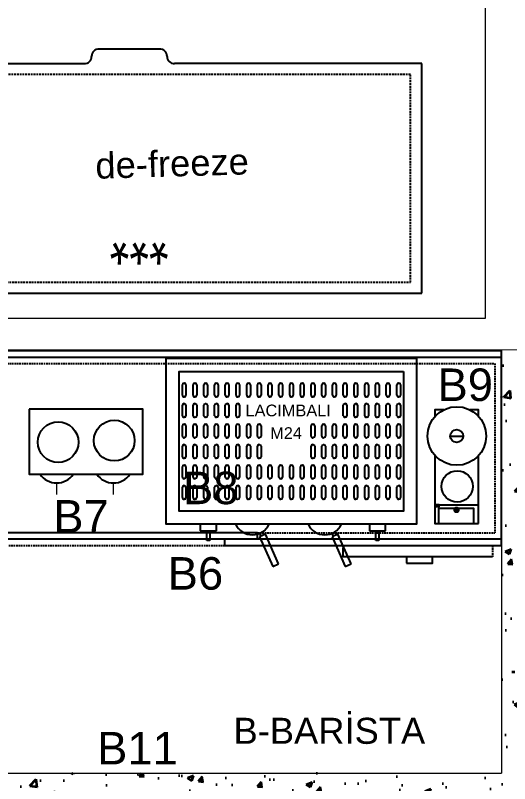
# Model space of a CAD drawing. Header units: millimetres. Extents: x 567392 to 582402, y 4512800 to 4518063.
# Drawn here: x 576269.1 to 576421.2, y 4514189.5 to 4514425.7 of the extents above; entities that cross this region are included whole.
import ezdxf

# ---------------------------------------------------------------- set-up
doc = ezdxf.new("R2010")
doc.units = ezdxf.units.MM
doc.linetypes.add('DASHED', pattern=[0.75, 0.5, -0.25])
doc.layers.add('_AVM PARTNERS RENKLENDIRME', color=7, linetype='Continuous')
doc.layers.add('yücel-poz no', color=7, linetype='Continuous')
for name, color, linetype, lineweight in [('duvar', 7, 'Continuous', 35), ('tefriş', 251, 'Continuous', 13), ('Yazi', 95, 'Continuous', 13), ('yücel- Yazı 1', 3, 'Continuous', 20), ('yücel-Ekipman', 4, 'Continuous', 25)]:
    doc.layers.add(name, color=color, linetype=linetype, lineweight=lineweight)
doc.styles.add('ekp-yazı', font='Arial.ttf', dxfattribs={"height": 10})
doc.styles.get("Standard").update_dxf_attribs({"font": 'Arial.ttf'})

# ---------------------------------------------------------------- blocks, each defined once
blk = doc.blocks.new('DerinD.BlokK. D500.155-63')
for p, q in [((0, 0), (-155.2, 0)), ((-155.2, 0), (-155.2, -63)), ((0, -63), (0, 0)), ((-155.2, -63), (-89.6, -63)), ((0, -63), (-65.6, -63)), ((-87.6, -65), (-87.6, -65)), ((-67.6, -65), (-67.6, -65)), ((-85.6, -67), (-69.6, -67))]:
    blk.add_line(p, q)
at = {"linetype": 'DASHED'}
blk.add_lwpolyline([(-152.2, -60), (-3, -60), (-3, -3), (-152.2, -3)], close=True, dxfattribs=at)
for centre, start, end in [((-89.6, -65), 0, 90), ((-65.6, -65), 90, 180), ((-85.6, -65), 180, 270), ((-69.6, -65), 270, 0)]:
    blk.add_arc(centre, 2, start, end)
at = {"width": 0.8}
blk.add_text('***', height=12, dxfattribs=at).set_placement((-88.03, -19.82))
blk = doc.blocks.new('A$C2702553F')
at = {"color": 4}
blk.add_lwpolyline([(0, 26.25), (0, 6.25), (35, 6.25), (35, 26.25)], close=True, dxfattribs=at)
at = {"color": 251, "const_width": 0.4}
for points in [[(8.49, 3.57), (8.49, 0)], [(25.97, 3.57), (25.97, 0)]]:
    blk.add_lwpolyline(points, dxfattribs=at)
at = {"color": 251}
for centre in [(8.94, 16.12), (26.21, 16.59)]:
    blk.add_circle(centre, 6.26, dxfattribs=at)
for centre in [(8.49, 9.83), (25.97, 9.83)]:
    blk.add_arc(centre, 6.26, 214.8354, 325.1646, dxfattribs=at)
blk = doc.blocks.new('DCT.160-60')
for p, q in [((-160, 0), (0, 0)), ((-160, -60), (-160, 0)), ((0, 0), (0, -60)), ((-160, -2), (0, -2)), ((-75, -56), (-160, -56)), ((-75, -58), (-75, -56)), ((0, -58), (-160, -58)), ((-85, -60), (-85, -58)), ((0, -60), (-85, -60))]:
    blk.add_line(p, q)
at = {"linetype": 'DASHED'}
for p, q in [((-158, -4), (-2, -4)), ((-158, -56), (-158, -4)), ((-2, -4), (-2, -56)), ((-75, -56), (-2, -56)), ((-85, -60), (-160, -60))]:
    blk.add_line(p, q, dxfattribs=at)
blk = doc.blocks.new('A$C2D3504C9')
at = {"color": 33, "linetype": 'DASHED'}
for p, q in [((0, 0), (0, 3.38)), ((46, 0), (46, 1.38))]:
    blk.add_line(p, q, dxfattribs=at)
at = {"color": 33}
for p, q in [((0, 3.38), (46, 3.38)), ((46, 1.38), (46, 3.38)), ((0, 0), (46, 0))]:
    blk.add_line(p, q, dxfattribs=at)
at = {"color": 33, "linetype": 'Continuous'}
blk.add_lwpolyline([(26.44, 5.36), (18.44, 5.36), (18.44, 3.36), (26.44, 3.36)], close=True, dxfattribs=at)
blk = doc.blocks.new('Kahve Değirmeni.')
for points in [[(-10.7, 0), (-13.5, 0), (-13.5, -2.16)], [(0, -2.05), (0, 0), (-2.7, 0)], [(-13.5, -13.96), (-13.5, -35), (0, -35)], [(0, -35), (0, -14.07)], [(-13.5, -29.21), (0, -29.21)]]:
    blk.add_lwpolyline(points)
at = {"color": 251}
for points in [[(-8.55, -8.15), (-4.67, -8.06)], [(-12.24, -35), (-12.24, -30.23), (-1.53, -30.23), (-1.53, -35)]]:
    blk.add_lwpolyline(points, dxfattribs=at)
blk.add_lwpolyline([(-13.17, -29.76), (-12.15, -29.76), (-12.15, -29.21), (-13.17, -29.21)], close=True, dxfattribs=at)
at = {"color": 251, "const_width": 1}
blk.add_lwpolyline([(-7.29, -30.78, 1), (-6.29, -30.78, 1)], format="xyb", close=True, dxfattribs=at)
blk.add_circle((-6.7, -8.06), 9)
at = {"color": 251}
for centre, radius in [((-6.7, -8.06), 2), ((-6.57, -23.55), 4.82)]:
    blk.add_circle(centre, radius, dxfattribs=at)
blk = doc.blocks.new('A$C02462C33')
at = {"color": 251, "ltscale": 44}
for p, q in [((7.63, 71.5), (7.63, 71.6)), ((8.13, 72.1), (11.33, 72.1)), ((11.33, 71), (8.13, 71)), ((11.83, 71.6), (11.83, 71.5)), ((13.93, 71.5), (13.93, 71.6)), ((14.43, 72.1), (17.63, 72.1)), ((17.63, 71), (14.43, 71)), ((18.13, 71.6), (18.13, 71.5)), ((20.23, 71.5), (20.23, 71.6)), ((20.73, 72.1), (23.93, 72.1)), ((23.93, 71), (20.73, 71)), ((24.43, 71.6), (24.43, 71.5)), ((26.53, 71.5), (26.53, 71.6)), ((27.03, 72.1), (30.23, 72.1)), ((30.23, 71), (27.03, 71)), ((30.73, 71.6), (30.73, 71.5)), ((32.83, 71.5), (32.83, 71.6)), ((33.33, 72.1), (36.53, 72.1)), ((36.53, 71), (33.33, 71)), ((37.03, 71.6), (37.03, 71.5)), ((39.13, 71.5), (39.13, 71.6)), ((39.63, 72.1), (42.83, 72.1)), ((42.83, 71), (39.63, 71)), ((43.33, 71.6), (43.33, 71.5)), ((8.13, 68.8), (11.33, 68.8)), ((14.43, 68.8), (17.63, 68.8)), ((20.73, 68.8), (23.93, 68.8)), ((27.03, 68.8), (30.23, 68.8)), ((33.33, 68.8), (36.53, 68.8)), ((39.63, 68.8), (42.83, 68.8)), ((7.63, 68.2), (7.63, 68.3)), ((11.33, 67.7), (8.13, 67.7)), ((11.83, 68.3), (11.83, 68.2)), ((13.93, 68.2), (13.93, 68.3)), ((17.63, 67.7), (14.43, 67.7)), ((18.13, 68.3), (18.13, 68.2)), ((20.23, 68.2), (20.23, 68.3)), ((23.93, 67.7), (20.73, 67.7)), ((24.43, 68.3), (24.43, 68.2)), ((26.53, 68.2), (26.53, 68.3)), ((30.23, 67.7), (27.03, 67.7)), ((30.73, 68.3), (30.73, 68.2)), ((32.83, 68.2), (32.83, 68.3)), ((36.53, 67.7), (33.33, 67.7)), ((37.03, 68.3), (37.03, 68.2)), ((39.13, 68.2), (39.13, 68.3)), ((42.83, 67.7), (39.63, 67.7)), ((43.33, 68.3), (43.33, 68.2)), ((7.63, 64.9), (7.63, 65)), ((8.13, 65.5), (11.33, 65.5)), ((11.33, 64.4), (8.13, 64.4)), ((11.83, 65), (11.83, 64.9)), ((13.93, 64.9), (13.93, 65)), ((14.43, 65.5), (17.63, 65.5)), ((17.63, 64.4), (14.43, 64.4)), ((18.13, 65), (18.13, 64.9)), ((20.23, 64.9), (20.23, 65)), ((20.73, 65.5), (23.93, 65.5)), ((23.93, 64.4), (20.73, 64.4)), ((24.43, 65), (24.43, 64.9)), ((26.53, 64.9), (26.53, 65)), ((27.03, 65.5), (30.23, 65.5)), ((30.23, 64.4), (27.03, 64.4)), ((30.73, 65), (30.73, 64.9)), ((32.83, 64.9), (32.83, 65)), ((33.33, 65.5), (36.53, 65.5)), ((36.53, 64.4), (33.33, 64.4)), ((37.03, 65), (37.03, 64.9)), ((39.13, 64.9), (39.13, 65)), ((39.63, 65.5), (42.83, 65.5)), ((42.83, 64.4), (39.63, 64.4)), ((43.33, 65), (43.33, 64.9)), ((7.63, 61.6), (7.63, 61.7)), ((8.13, 62.2), (11.33, 62.2)), ((11.83, 61.7), (11.83, 61.6)), ((13.93, 61.6), (13.93, 61.7)), ((14.43, 62.2), (17.63, 62.2)), ((18.13, 61.7), (18.13, 61.6)), ((20.23, 61.6), (20.23, 61.7)), ((20.73, 62.2), (23.93, 62.2)), ((24.43, 61.7), (24.43, 61.6)), ((26.53, 61.6), (26.53, 61.7)), ((27.03, 62.2), (30.23, 62.2)), ((30.73, 61.7), (30.73, 61.6)), ((32.83, 61.6), (32.83, 61.7)), ((33.33, 62.2), (36.53, 62.2)), ((37.03, 61.7), (37.03, 61.6)), ((39.13, 61.6), (39.13, 61.7)), ((39.63, 62.2), (42.83, 62.2)), ((43.33, 61.7), (43.33, 61.6)), ((11.33, 61.1), (8.13, 61.1)), ((17.63, 61.1), (14.43, 61.1)), ((23.93, 61.1), (20.73, 61.1)), ((30.23, 61.1), (27.03, 61.1)), ((36.53, 61.1), (33.33, 61.1)), ((42.83, 61.1), (39.63, 61.1)), ((7.63, 58.3), (7.63, 58.4)), ((8.13, 58.9), (11.33, 58.9)), ((11.33, 57.8), (8.13, 57.8)), ((11.83, 58.4), (11.83, 58.3)), ((13.93, 58.3), (13.93, 58.4)), ((14.43, 58.9), (17.63, 58.9)), ((17.63, 57.8), (14.43, 57.8)), ((18.13, 58.4), (18.13, 58.3)), ((20.23, 58.3), (20.23, 58.4)), ((20.73, 58.9), (23.93, 58.9)), ((23.93, 57.8), (20.73, 57.8)), ((24.43, 58.4), (24.43, 58.3)), ((26.53, 58.3), (26.53, 58.4)), ((27.03, 58.9), (30.23, 58.9)), ((30.23, 57.8), (27.03, 57.8)), ((30.73, 58.4), (30.73, 58.3)), ((32.83, 58.3), (32.83, 58.4)), ((33.33, 58.9), (36.53, 58.9)), ((36.53, 57.8), (33.33, 57.8)), ((37.03, 58.4), (37.03, 58.3)), ((39.13, 58.3), (39.13, 58.4)), ((39.63, 58.9), (42.83, 58.9)), ((42.83, 57.8), (39.63, 57.8)), ((43.33, 58.4), (43.33, 58.3)), ((7.63, 55), (7.63, 55.1)), ((8.13, 55.6), (11.33, 55.6)), ((11.33, 54.5), (8.13, 54.5)), ((11.83, 55.1), (11.83, 55)), ((13.93, 55), (13.93, 55.1)), ((14.43, 55.6), (17.63, 55.6)), ((17.63, 54.5), (14.43, 54.5)), ((18.13, 55.1), (18.13, 55)), ((20.23, 55), (20.23, 55.1)), ((20.73, 55.6), (23.93, 55.6)), ((23.93, 54.5), (20.73, 54.5)), ((24.43, 55.1), (24.43, 55)), ((26.53, 55), (26.53, 55.1)), ((27.03, 55.6), (30.23, 55.6)), ((30.23, 54.5), (27.03, 54.5)), ((30.73, 55.1), (30.73, 55)), ((32.83, 55), (32.83, 55.1)), ((33.33, 55.6), (36.53, 55.6)), ((36.53, 54.5), (33.33, 54.5)), ((37.03, 55.1), (37.03, 55)), ((39.13, 55), (39.13, 55.1)), ((39.63, 55.6), (42.83, 55.6)), ((42.83, 54.5), (39.63, 54.5)), ((43.33, 55.1), (43.33, 55)), ((8.13, 52.3), (11.33, 52.3)), ((20.73, 52.3), (23.93, 52.3)), ((27.03, 52.3), (30.23, 52.3)), ((33.33, 52.3), (36.53, 52.3)), ((39.63, 52.3), (42.83, 52.3)), ((7.63, 51.7), (7.63, 51.8)), ((11.33, 51.2), (8.13, 51.2)), ((11.83, 51.8), (11.83, 51.7)), ((20.23, 51.7), (20.23, 51.8)), ((23.93, 51.2), (20.73, 51.2)), ((24.43, 51.8), (24.43, 51.7)), ((26.53, 51.7), (26.53, 51.8)), ((30.23, 51.2), (27.03, 51.2)), ((30.73, 51.8), (30.73, 51.7)), ((32.83, 51.7), (32.83, 51.8)), ((36.53, 51.2), (33.33, 51.2)), ((37.03, 51.8), (37.03, 51.7)), ((39.13, 51.7), (39.13, 51.8)), ((42.83, 51.2), (39.63, 51.2)), ((43.33, 51.8), (43.33, 51.7)), ((7.63, 48.4), (7.63, 48.5)), ((8.13, 49), (11.33, 49)), ((11.33, 47.9), (8.13, 47.9)), ((11.83, 48.5), (11.83, 48.4)), ((20.23, 48.4), (20.23, 48.5)), ((20.73, 49), (23.93, 49)), ((23.93, 47.9), (20.73, 47.9)), ((24.43, 48.5), (24.43, 48.4)), ((26.53, 48.4), (26.53, 48.5)), ((27.03, 49), (30.23, 49)), ((30.23, 47.9), (27.03, 47.9)), ((30.73, 48.5), (30.73, 48.4)), ((32.83, 48.4), (32.83, 48.5)), ((33.33, 49), (36.53, 49)), ((36.53, 47.9), (33.33, 47.9)), ((37.03, 48.5), (37.03, 48.4)), ((39.13, 48.4), (39.13, 48.5)), ((39.63, 49), (42.83, 49)), ((42.83, 47.9), (39.63, 47.9)), ((43.33, 48.5), (43.33, 48.4)), ((7.63, 45.1), (7.63, 45.2)), ((8.13, 45.7), (11.33, 45.7)), ((11.83, 45.2), (11.83, 45.1)), ((20.23, 45.1), (20.23, 45.2)), ((20.73, 45.7), (23.93, 45.7)), ((24.43, 45.2), (24.43, 45.1)), ((26.53, 45.1), (26.53, 45.2)), ((27.03, 45.7), (30.23, 45.7)), ((30.73, 45.2), (30.73, 45.1)), ((32.83, 45.1), (32.83, 45.2)), ((33.33, 45.7), (36.53, 45.7)), ((37.03, 45.2), (37.03, 45.1)), ((39.13, 45.1), (39.13, 45.2)), ((39.63, 45.7), (42.83, 45.7)), ((43.33, 45.2), (43.33, 45.1)), ((11.33, 44.6), (8.13, 44.6)), ((23.93, 44.6), (20.73, 44.6)), ((30.23, 44.6), (27.03, 44.6)), ((36.53, 44.6), (33.33, 44.6)), ((42.83, 44.6), (39.63, 44.6)), ((7.63, 41.8), (7.63, 41.9)), ((8.13, 42.4), (11.33, 42.4)), ((11.33, 41.3), (8.13, 41.3)), ((11.83, 41.9), (11.83, 41.8)), ((32.83, 41.8), (32.83, 41.9)), ((33.33, 42.4), (36.53, 42.4)), ((36.53, 41.3), (33.33, 41.3)), ((37.03, 41.9), (37.03, 41.8)), ((39.13, 41.8), (39.13, 41.9)), ((39.63, 42.4), (42.83, 42.4)), ((42.83, 41.3), (39.63, 41.3)), ((43.33, 41.9), (43.33, 41.8)), ((7.63, 38.5), (7.63, 38.6)), ((8.13, 39.1), (11.33, 39.1)), ((11.33, 38), (8.13, 38)), ((11.83, 38.6), (11.83, 38.5)), ((32.83, 38.5), (32.83, 38.6)), ((33.33, 39.1), (36.53, 39.1)), ((36.53, 38), (33.33, 38)), ((37.03, 38.6), (37.03, 38.5)), ((39.13, 38.5), (39.13, 38.6)), ((39.63, 39.1), (42.83, 39.1)), ((42.83, 38), (39.63, 38)), ((43.33, 38.6), (43.33, 38.5)), ((8.13, 35.8), (11.33, 35.8)), ((33.33, 35.8), (36.53, 35.8)), ((39.63, 35.8), (42.83, 35.8)), ((7.63, 35.2), (7.63, 35.3)), ((11.33, 34.7), (8.13, 34.7)), ((11.83, 35.3), (11.83, 35.2)), ((32.83, 35.2), (32.83, 35.3)), ((36.53, 34.7), (33.33, 34.7)), ((37.03, 35.3), (37.03, 35.2)), ((39.13, 35.2), (39.13, 35.3)), ((42.83, 34.7), (39.63, 34.7)), ((43.33, 35.3), (43.33, 35.2)), ((7.63, 31.9), (7.63, 32)), ((8.13, 32.5), (11.33, 32.5)), ((11.33, 31.4), (8.13, 31.4)), ((11.83, 32), (11.83, 31.9)), ((32.83, 31.9), (32.83, 32)), ((33.33, 32.5), (36.53, 32.5)), ((36.53, 31.4), (33.33, 31.4)), ((37.03, 32), (37.03, 31.9)), ((39.13, 31.9), (39.13, 32)), ((39.63, 32.5), (42.83, 32.5)), ((42.83, 31.4), (39.63, 31.4)), ((43.33, 32), (43.33, 31.9)), ((7.63, 28.6), (7.63, 28.7)), ((8.13, 29.2), (11.33, 29.2)), ((11.83, 28.7), (11.83, 28.6)), ((20.23, 28.6), (20.23, 28.7)), ((20.73, 29.2), (23.93, 29.2)), ((24.43, 28.7), (24.43, 28.6)), ((26.53, 28.6), (26.53, 28.7)), ((27.03, 29.2), (30.23, 29.2)), ((30.73, 28.7), (30.73, 28.6)), ((32.83, 28.6), (32.83, 28.7)), ((33.33, 29.2), (36.53, 29.2)), ((37.03, 28.7), (37.03, 28.6)), ((39.13, 28.6), (39.13, 28.7)), ((39.63, 29.2), (42.83, 29.2)), ((43.33, 28.7), (43.33, 28.6)), ((11.33, 28.1), (8.13, 28.1)), ((23.93, 28.1), (20.73, 28.1)), ((30.23, 28.1), (27.03, 28.1)), ((36.53, 28.1), (33.33, 28.1)), ((42.83, 28.1), (39.63, 28.1)), ((7.63, 25.3), (7.63, 25.4)), ((8.13, 25.9), (11.33, 25.9)), ((11.33, 24.8), (8.13, 24.8)), ((11.83, 25.4), (11.83, 25.3)), ((20.23, 25.3), (20.23, 25.4)), ((20.73, 25.9), (23.93, 25.9)), ((23.93, 24.8), (20.73, 24.8)), ((24.43, 25.4), (24.43, 25.3)), ((26.53, 25.3), (26.53, 25.4)), ((27.03, 25.9), (30.23, 25.9)), ((30.23, 24.8), (27.03, 24.8)), ((30.73, 25.4), (30.73, 25.3)), ((32.83, 25.3), (32.83, 25.4)), ((33.33, 25.9), (36.53, 25.9)), ((36.53, 24.8), (33.33, 24.8)), ((37.03, 25.4), (37.03, 25.3)), ((39.13, 25.3), (39.13, 25.4)), ((39.63, 25.9), (42.83, 25.9)), ((42.83, 24.8), (39.63, 24.8)), ((43.33, 25.4), (43.33, 25.3)), ((7.63, 22), (7.63, 22.1)), ((8.13, 22.6), (11.33, 22.6)), ((11.33, 21.5), (8.13, 21.5)), ((11.83, 22.1), (11.83, 22)), ((13.93, 22), (13.93, 22.1)), ((14.43, 22.6), (17.63, 22.6)), ((17.63, 21.5), (14.43, 21.5)), ((18.13, 22.1), (18.13, 22)), ((20.23, 22), (20.23, 22.1)), ((20.73, 22.6), (23.93, 22.6)), ((23.93, 21.5), (20.73, 21.5)), ((24.43, 22.1), (24.43, 22)), ((26.53, 22), (26.53, 22.1)), ((27.03, 22.6), (30.23, 22.6)), ((30.23, 21.5), (27.03, 21.5)), ((30.73, 22.1), (30.73, 22)), ((32.83, 22), (32.83, 22.1)), ((33.33, 22.6), (36.53, 22.6)), ((36.53, 21.5), (33.33, 21.5)), ((37.03, 22.1), (37.03, 22)), ((39.13, 22), (39.13, 22.1)), ((39.63, 22.6), (42.83, 22.6)), ((42.83, 21.5), (39.63, 21.5)), ((43.33, 22.1), (43.33, 22)), ((8.13, 19.3), (11.33, 19.3)), ((14.43, 19.3), (17.63, 19.3)), ((20.73, 19.3), (23.93, 19.3)), ((27.03, 19.3), (30.23, 19.3)), ((33.33, 19.3), (36.53, 19.3)), ((39.63, 19.3), (42.83, 19.3)), ((7.63, 18.7), (7.63, 18.8)), ((11.33, 18.2), (8.13, 18.2)), ((11.83, 18.8), (11.83, 18.7)), ((13.93, 18.7), (13.93, 18.8)), ((17.63, 18.2), (14.43, 18.2)), ((18.13, 18.8), (18.13, 18.7)), ((20.23, 18.7), (20.23, 18.8)), ((23.93, 18.2), (20.73, 18.2)), ((24.43, 18.8), (24.43, 18.7)), ((26.53, 18.7), (26.53, 18.8)), ((30.23, 18.2), (27.03, 18.2)), ((30.73, 18.8), (30.73, 18.7)), ((32.83, 18.7), (32.83, 18.8)), ((36.53, 18.2), (33.33, 18.2)), ((37.03, 18.8), (37.03, 18.7)), ((39.13, 18.7), (39.13, 18.8)), ((42.83, 18.2), (39.63, 18.2)), ((43.33, 18.8), (43.33, 18.7)), ((7.63, 15.4), (7.63, 15.5)), ((8.13, 16), (11.33, 16)), ((11.33, 14.9), (8.13, 14.9)), ((11.83, 15.5), (11.83, 15.4)), ((13.93, 15.4), (13.93, 15.5)), ((14.43, 16), (17.63, 16)), ((17.63, 14.9), (14.43, 14.9)), ((18.13, 15.5), (18.13, 15.4)), ((20.23, 15.4), (20.23, 15.5)), ((20.73, 16), (23.93, 16)), ((23.93, 14.9), (20.73, 14.9)), ((24.43, 15.5), (24.43, 15.4)), ((26.53, 15.4), (26.53, 15.5)), ((27.03, 16), (30.23, 16)), ((30.23, 14.9), (27.03, 14.9)), ((30.73, 15.5), (30.73, 15.4)), ((32.83, 15.4), (32.83, 15.5)), ((33.33, 16), (36.53, 16)), ((36.53, 14.9), (33.33, 14.9)), ((37.03, 15.5), (37.03, 15.4)), ((39.13, 15.4), (39.13, 15.5)), ((39.63, 16), (42.83, 16)), ((42.83, 14.9), (39.63, 14.9)), ((43.33, 15.5), (43.33, 15.4)), ((7.63, 12.1), (7.63, 12.2)), ((8.13, 12.7), (11.33, 12.7)), ((11.83, 12.2), (11.83, 12.1)), ((13.93, 12.1), (13.93, 12.2)), ((14.43, 12.7), (17.63, 12.7)), ((18.13, 12.2), (18.13, 12.1)), ((20.23, 12.1), (20.23, 12.2)), ((20.73, 12.7), (23.93, 12.7)), ((24.43, 12.2), (24.43, 12.1)), ((26.53, 12.1), (26.53, 12.2)), ((27.03, 12.7), (30.23, 12.7)), ((30.73, 12.2), (30.73, 12.1)), ((32.83, 12.1), (32.83, 12.2)), ((33.33, 12.7), (36.53, 12.7)), ((37.03, 12.2), (37.03, 12.1)), ((39.13, 12.1), (39.13, 12.2)), ((39.63, 12.7), (42.83, 12.7)), ((43.33, 12.2), (43.33, 12.1)), ((11.33, 11.6), (8.13, 11.6)), ((17.63, 11.6), (14.43, 11.6)), ((23.93, 11.6), (20.73, 11.6)), ((30.23, 11.6), (27.03, 11.6)), ((36.53, 11.6), (33.33, 11.6)), ((42.83, 11.6), (39.63, 11.6)), ((7.63, 8.8), (7.63, 8.9)), ((8.13, 9.4), (11.33, 9.4)), ((11.33, 8.3), (8.13, 8.3)), ((11.83, 8.9), (11.83, 8.8)), ((13.93, 8.8), (13.93, 8.9)), ((14.43, 9.4), (17.63, 9.4)), ((17.63, 8.3), (14.43, 8.3)), ((18.13, 8.9), (18.13, 8.8)), ((20.23, 8.8), (20.23, 8.9)), ((20.73, 9.4), (23.93, 9.4)), ((23.93, 8.3), (20.73, 8.3)), ((24.43, 8.9), (24.43, 8.8)), ((26.53, 8.8), (26.53, 8.9)), ((27.03, 9.4), (30.23, 9.4)), ((30.23, 8.3), (27.03, 8.3)), ((30.73, 8.9), (30.73, 8.8)), ((32.83, 8.8), (32.83, 8.9)), ((33.33, 9.4), (36.53, 9.4)), ((36.53, 8.3), (33.33, 8.3)), ((37.03, 8.9), (37.03, 8.8)), ((39.13, 8.8), (39.13, 8.9)), ((39.63, 9.4), (42.83, 9.4)), ((42.83, 8.3), (39.63, 8.3)), ((43.33, 8.9), (43.33, 8.8)), ((7.63, 5.5), (7.63, 5.6)), ((8.13, 6.1), (11.33, 6.1)), ((11.33, 5), (8.13, 5)), ((11.83, 5.6), (11.83, 5.5)), ((13.93, 5.5), (13.93, 5.6)), ((14.43, 6.1), (17.63, 6.1)), ((17.63, 5), (14.43, 5)), ((18.13, 5.6), (18.13, 5.5)), ((20.23, 5.5), (20.23, 5.6)), ((20.73, 6.1), (23.93, 6.1)), ((23.93, 5), (20.73, 5)), ((24.43, 5.6), (24.43, 5.5)), ((26.53, 5.5), (26.53, 5.6)), ((27.03, 6.1), (30.23, 6.1)), ((30.23, 5), (27.03, 5)), ((30.73, 5.6), (30.73, 5.5)), ((32.83, 5.5), (32.83, 5.6)), ((33.33, 6.1), (36.53, 6.1)), ((36.53, 5), (33.33, 5)), ((37.03, 5.6), (37.03, 5.5)), ((39.13, 5.5), (39.13, 5.6)), ((39.63, 6.1), (42.83, 6.1)), ((42.83, 5), (39.63, 5)), ((43.33, 5.6), (43.33, 5.5))]:
    blk.add_line(p, q, dxfattribs=at)
at = {"color": 45}
for p, q in [((53.07, 67.48), (51, 67.48)), ((53.07, 62.54), (53.07, 67.48)), ((53.07, 65.47), (55.97, 65.47)), ((55.97, 64.55), (53.07, 64.55)), ((55.97, 65.47), (55.97, 64.55)), ((51, 62.54), (53.07, 62.54)), ((63.17, 56.88), (54.07, 52.85)), ((63.97, 55.06), (63.17, 56.88)), ((54.87, 51.03), (63.97, 55.06)), ((53.3, 51.93), (54.28, 52.36)), ((54.07, 52.85), (54.87, 51.03)), ((54.65, 51.52), (53.74, 51.12)), ((63.17, 34.6), (54.07, 30.57)), ((63.97, 32.78), (63.17, 34.6)), ((54.87, 28.75), (63.97, 32.78)), ((53.3, 29.65), (54.28, 30.09)), ((54.65, 29.24), (53.74, 28.84)), ((54.07, 30.57), (54.87, 28.75)), ((53.07, 15.44), (51, 15.44)), ((53.07, 10.5), (53.07, 15.44)), ((53.07, 13.43), (55.97, 13.43)), ((55.97, 12.51), (53.07, 12.51)), ((55.97, 13.43), (55.97, 12.51)), ((51, 10.5), (53.07, 10.5))]:
    blk.add_line(p, q, dxfattribs=at)
at = {"color": 4}
blk.add_lwpolyline([(0, 77), (51, 77), (51, 0), (0, 0), (0, 77)], dxfattribs=at)
blk.add_lwpolyline([(4, 73), (47, 73), (47, 4), (4, 4)], close=True, dxfattribs=at)
at = {"color": 251, "ltscale": 44}
for centre, start, end in [((8.13, 71.6), 90, 180), ((8.13, 71.5), 180, 270), ((11.33, 71.6), 360, 90), ((11.33, 71.5), 270, 0), ((14.43, 71.6), 90, 180), ((14.43, 71.5), 180, 270), ((17.63, 71.6), 360, 90), ((17.63, 71.5), 270, 0), ((20.73, 71.6), 90, 180), ((20.73, 71.5), 180, 270), ((23.93, 71.6), 360, 90), ((23.93, 71.5), 270, 0), ((27.03, 71.6), 90, 180), ((27.03, 71.5), 180, 270), ((30.23, 71.6), 360, 90), ((30.23, 71.5), 270, 0), ((33.33, 71.6), 90, 180), ((33.33, 71.5), 180, 270), ((36.53, 71.6), 360, 90), ((36.53, 71.5), 270, 0), ((39.63, 71.6), 90, 180), ((39.63, 71.5), 180, 270), ((42.83, 71.6), 360, 90), ((42.83, 71.5), 270, 0), ((8.13, 68.3), 90, 180), ((11.33, 68.3), 0, 90), ((14.43, 68.3), 90, 180), ((17.63, 68.3), 0, 90), ((20.73, 68.3), 90, 180), ((23.93, 68.3), 0, 90), ((27.03, 68.3), 90, 180), ((30.23, 68.3), 0, 90), ((33.33, 68.3), 90, 180), ((36.53, 68.3), 0, 90), ((39.63, 68.3), 90, 180), ((42.83, 68.3), 0, 90), ((8.13, 68.2), 180, 270), ((11.33, 68.2), 270, 0), ((14.43, 68.2), 180, 270), ((17.63, 68.2), 270, 0), ((20.73, 68.2), 180, 270), ((23.93, 68.2), 270, 0), ((27.03, 68.2), 180, 270), ((30.23, 68.2), 270, 0), ((33.33, 68.2), 180, 270), ((36.53, 68.2), 270, 0), ((39.63, 68.2), 180, 270), ((42.83, 68.2), 270, 0), ((8.13, 65), 90, 180), ((8.13, 64.9), 180, 270), ((11.33, 65), 0, 90), ((11.33, 64.9), 270, 0), ((14.43, 65), 90, 180), ((14.43, 64.9), 180, 270), ((17.63, 65), 0, 90), ((17.63, 64.9), 270, 0), ((20.73, 65), 90, 180), ((20.73, 64.9), 180, 270), ((23.93, 65), 0, 90), ((23.93, 64.9), 270, 0), ((27.03, 65), 90, 180), ((27.03, 64.9), 180, 270), ((30.23, 65), 0, 90), ((30.23, 64.9), 270, 0), ((33.33, 65), 90, 180), ((33.33, 64.9), 180, 270), ((36.53, 65), 0, 90), ((36.53, 64.9), 270, 0), ((39.63, 65), 90, 180), ((39.63, 64.9), 180, 270), ((42.83, 65), 0, 90), ((42.83, 64.9), 270, 0), ((8.13, 61.7), 90, 180), ((8.13, 61.6), 180, 270), ((11.33, 61.7), 0, 90), ((11.33, 61.6), 270, 0), ((14.43, 61.7), 90, 180), ((14.43, 61.6), 180, 270), ((17.63, 61.7), 0, 90), ((17.63, 61.6), 270, 0), ((20.73, 61.7), 90, 180), ((20.73, 61.6), 180, 270), ((23.93, 61.7), 0, 90), ((23.93, 61.6), 270, 0), ((27.03, 61.7), 90, 180), ((27.03, 61.6), 180, 270), ((30.23, 61.7), 0, 90), ((30.23, 61.6), 270, 0), ((33.33, 61.7), 90, 180), ((33.33, 61.6), 180, 270), ((36.53, 61.7), 0, 90), ((36.53, 61.6), 270, 0), ((39.63, 61.7), 90, 180), ((39.63, 61.6), 180, 270), ((42.83, 61.7), 0, 90), ((42.83, 61.6), 270, 0), ((8.13, 58.4), 90, 180), ((8.13, 58.3), 180, 270), ((11.33, 58.4), 0, 90), ((11.33, 58.3), 270, 0), ((14.43, 58.4), 90, 180), ((14.43, 58.3), 180, 270), ((17.63, 58.4), 0, 90), ((17.63, 58.3), 270, 0), ((20.73, 58.4), 90, 180), ((20.73, 58.3), 180, 270), ((23.93, 58.4), 0, 90), ((23.93, 58.3), 270, 0), ((27.03, 58.4), 90, 180), ((27.03, 58.3), 180, 270), ((30.23, 58.4), 0, 90), ((30.23, 58.3), 270, 0), ((33.33, 58.4), 90, 180), ((33.33, 58.3), 180, 270), ((36.53, 58.4), 0, 90), ((36.53, 58.3), 270, 0), ((39.63, 58.4), 90, 180), ((39.63, 58.3), 180, 270), ((42.83, 58.4), 0, 90), ((42.83, 58.3), 270, 0), ((8.13, 55.1), 90, 180), ((8.13, 55), 180, 270), ((11.33, 55.1), 0, 90), ((11.33, 55), 270, 0), ((14.43, 55.1), 90, 180), ((14.43, 55), 180, 270), ((17.63, 55.1), 0, 90), ((17.63, 55), 270, 0), ((20.73, 55.1), 90, 180), ((20.73, 55), 180, 270), ((23.93, 55.1), 0, 90), ((23.93, 55), 270, 0), ((27.03, 55.1), 90, 180), ((27.03, 55), 180, 270), ((30.23, 55.1), 0, 90), ((30.23, 55), 270, 0), ((33.33, 55.1), 90, 180), ((33.33, 55), 180, 270), ((36.53, 55.1), 0, 90), ((36.53, 55), 270, 0), ((39.63, 55.1), 90, 180), ((39.63, 55), 180, 270), ((42.83, 55.1), 0, 90), ((42.83, 55), 270, 0), ((8.13, 51.8), 90, 180), ((11.33, 51.8), 360, 90), ((20.73, 51.8), 90, 180), ((23.93, 51.8), 360, 90), ((27.03, 51.8), 90, 180), ((30.23, 51.8), 360, 90), ((33.33, 51.8), 90, 180), ((36.53, 51.8), 360, 90), ((39.63, 51.8), 90, 180), ((42.83, 51.8), 360, 90), ((8.13, 51.7), 180, 270), ((11.33, 51.7), 270, 0), ((20.73, 51.7), 180, 270), ((23.93, 51.7), 270, 0), ((27.03, 51.7), 180, 270), ((30.23, 51.7), 270, 0), ((33.33, 51.7), 180, 270), ((36.53, 51.7), 270, 0), ((39.63, 51.7), 180, 270), ((42.83, 51.7), 270, 0), ((8.13, 48.5), 90, 180), ((8.13, 48.4), 180, 270), ((11.33, 48.5), 360, 90), ((11.33, 48.4), 270, 0), ((20.73, 48.5), 90, 180), ((20.73, 48.4), 180, 270), ((23.93, 48.5), 360, 90), ((23.93, 48.4), 270, 0), ((27.03, 48.5), 90, 180), ((27.03, 48.4), 180, 270), ((30.23, 48.5), 360, 90), ((30.23, 48.4), 270, 0), ((33.33, 48.5), 90, 180), ((33.33, 48.4), 180, 270), ((36.53, 48.5), 360, 90), ((36.53, 48.4), 270, 0), ((39.63, 48.5), 90, 180), ((39.63, 48.4), 180, 270), ((42.83, 48.5), 360, 90), ((42.83, 48.4), 270, 0), ((8.13, 45.2), 90, 180), ((8.13, 45.1), 180, 270), ((11.33, 45.2), 360, 90), ((11.33, 45.1), 270, 0), ((20.73, 45.2), 90, 180), ((20.73, 45.1), 180, 270), ((23.93, 45.2), 360, 90), ((23.93, 45.1), 270, 0), ((27.03, 45.2), 90, 180), ((27.03, 45.1), 180, 270), ((30.23, 45.2), 360, 90), ((30.23, 45.1), 270, 0), ((33.33, 45.2), 90, 180), ((33.33, 45.1), 180, 270), ((36.53, 45.2), 360, 90), ((36.53, 45.1), 270, 0), ((39.63, 45.2), 90, 180), ((39.63, 45.1), 180, 270), ((42.83, 45.2), 360, 90), ((42.83, 45.1), 270, 0), ((8.13, 41.9), 90, 180), ((8.13, 41.8), 180, 270), ((11.33, 41.9), 360, 90), ((11.33, 41.8), 270, 0), ((33.33, 41.9), 90, 180), ((33.33, 41.8), 180, 270), ((36.53, 41.9), 360, 90), ((36.53, 41.8), 270, 0), ((39.63, 41.9), 90, 180), ((39.63, 41.8), 180, 270), ((42.83, 41.9), 360, 90), ((42.83, 41.8), 270, 0), ((8.13, 38.6), 90, 180), ((8.13, 38.5), 180, 270), ((11.33, 38.6), 360, 90), ((11.33, 38.5), 270, 0), ((33.33, 38.6), 90, 180), ((33.33, 38.5), 180, 270), ((36.53, 38.6), 360, 90), ((36.53, 38.5), 270, 0), ((39.63, 38.6), 90, 180), ((39.63, 38.5), 180, 270), ((42.83, 38.6), 360, 90), ((42.83, 38.5), 270, 0), ((8.13, 35.3), 90, 180), ((11.33, 35.3), 0, 90), ((33.33, 35.3), 90, 180), ((36.53, 35.3), 0, 90), ((39.63, 35.3), 90, 180), ((42.83, 35.3), 0, 90), ((8.13, 35.2), 180, 270), ((11.33, 35.2), 270, 0), ((33.33, 35.2), 180, 270), ((36.53, 35.2), 270, 0), ((39.63, 35.2), 180, 270), ((42.83, 35.2), 270, 0), ((8.13, 32), 90, 180), ((8.13, 31.9), 180, 270), ((11.33, 32), 0, 90), ((11.33, 31.9), 270, 0), ((33.33, 32), 90, 180), ((33.33, 31.9), 180, 270), ((36.53, 32), 0, 90), ((36.53, 31.9), 270, 0), ((39.63, 32), 90, 180), ((39.63, 31.9), 180, 270), ((42.83, 32), 0, 90), ((42.83, 31.9), 270, 0), ((8.13, 28.7), 90, 180), ((8.13, 28.6), 180, 270), ((11.33, 28.7), 0, 90), ((11.33, 28.6), 270, 0), ((20.73, 28.7), 90, 180), ((20.73, 28.6), 180, 270), ((23.93, 28.7), 0, 90), ((23.93, 28.6), 270, 0), ((27.03, 28.7), 90, 180), ((27.03, 28.6), 180, 270), ((30.23, 28.7), 0, 90), ((30.23, 28.6), 270, 0), ((33.33, 28.7), 90, 180), ((33.33, 28.6), 180, 270), ((36.53, 28.7), 0, 90), ((36.53, 28.6), 270, 0), ((39.63, 28.7), 90, 180), ((39.63, 28.6), 180, 270), ((42.83, 28.7), 0, 90), ((42.83, 28.6), 270, 0), ((8.13, 25.4), 90, 180), ((8.13, 25.3), 180, 270), ((11.33, 25.4), 0, 90), ((11.33, 25.3), 270, 0), ((20.73, 25.4), 90, 180), ((20.73, 25.3), 180, 270), ((23.93, 25.4), 0, 90), ((23.93, 25.3), 270, 0), ((27.03, 25.4), 90, 180), ((27.03, 25.3), 180, 270), ((30.23, 25.4), 0, 90), ((30.23, 25.3), 270, 0), ((33.33, 25.4), 90, 180), ((33.33, 25.3), 180, 270), ((36.53, 25.4), 0, 90), ((36.53, 25.3), 270, 0), ((39.63, 25.4), 90, 180), ((39.63, 25.3), 180, 270), ((42.83, 25.4), 0, 90), ((42.83, 25.3), 270, 0), ((8.13, 22.1), 90, 180), ((8.13, 22), 180, 270), ((11.33, 22.1), 0, 90), ((11.33, 22), 270, 0), ((14.43, 22.1), 90, 180), ((14.43, 22), 180, 270), ((17.63, 22.1), 0, 90), ((17.63, 22), 270, 0), ((20.73, 22.1), 90, 180), ((20.73, 22), 180, 270), ((23.93, 22.1), 0, 90), ((23.93, 22), 270, 0), ((27.03, 22.1), 90, 180), ((27.03, 22), 180, 270), ((30.23, 22.1), 0, 90), ((30.23, 22), 270, 0), ((33.33, 22.1), 90, 180), ((33.33, 22), 180, 270), ((36.53, 22.1), 0, 90), ((36.53, 22), 270, 0), ((39.63, 22.1), 90, 180), ((39.63, 22), 180, 270), ((42.83, 22.1), 0, 90), ((42.83, 22), 270, 0), ((8.13, 18.8), 90, 180), ((11.33, 18.8), 360, 90), ((14.43, 18.8), 90, 180), ((17.63, 18.8), 360, 90), ((20.73, 18.8), 90, 180), ((23.93, 18.8), 360, 90), ((27.03, 18.8), 90, 180), ((30.23, 18.8), 360, 90), ((33.33, 18.8), 90, 180), ((36.53, 18.8), 360, 90), ((39.63, 18.8), 90, 180), ((42.83, 18.8), 360, 90), ((8.13, 18.7), 180, 270), ((11.33, 18.7), 270, 0), ((14.43, 18.7), 180, 270), ((17.63, 18.7), 270, 0), ((20.73, 18.7), 180, 270), ((23.93, 18.7), 270, 0), ((27.03, 18.7), 180, 270), ((30.23, 18.7), 270, 0), ((33.33, 18.7), 180, 270), ((36.53, 18.7), 270, 0), ((39.63, 18.7), 180, 270), ((42.83, 18.7), 270, 0), ((8.13, 15.5), 90, 180), ((8.13, 15.4), 180, 270), ((11.33, 15.5), 360, 90), ((11.33, 15.4), 270, 0), ((14.43, 15.5), 90, 180), ((14.43, 15.4), 180, 270), ((17.63, 15.5), 360, 90), ((17.63, 15.4), 270, 0), ((20.73, 15.5), 90, 180), ((20.73, 15.4), 180, 270), ((23.93, 15.5), 360, 90), ((23.93, 15.4), 270, 0), ((27.03, 15.5), 90, 180), ((27.03, 15.4), 180, 270), ((30.23, 15.5), 360, 90), ((30.23, 15.4), 270, 0), ((33.33, 15.5), 90, 180), ((33.33, 15.4), 180, 270), ((36.53, 15.5), 360, 90), ((36.53, 15.4), 270, 0), ((39.63, 15.5), 90, 180), ((39.63, 15.4), 180, 270), ((42.83, 15.5), 360, 90), ((42.83, 15.4), 270, 0), ((8.13, 12.2), 90, 180), ((8.13, 12.1), 180, 270), ((11.33, 12.2), 360, 90), ((11.33, 12.1), 270, 0), ((14.43, 12.2), 90, 180), ((14.43, 12.1), 180, 270), ((17.63, 12.2), 360, 90), ((17.63, 12.1), 270, 0), ((20.73, 12.2), 90, 180), ((20.73, 12.1), 180, 270), ((23.93, 12.2), 360, 90), ((23.93, 12.1), 270, 0), ((27.03, 12.2), 90, 180), ((27.03, 12.1), 180, 270), ((30.23, 12.2), 360, 90), ((30.23, 12.1), 270, 0), ((33.33, 12.2), 90, 180), ((33.33, 12.1), 180, 270), ((36.53, 12.2), 360, 90), ((36.53, 12.1), 270, 0), ((39.63, 12.2), 90, 180), ((39.63, 12.1), 180, 270), ((42.83, 12.2), 360, 90), ((42.83, 12.1), 270, 0), ((8.13, 8.9), 90, 180), ((8.13, 8.8), 180, 270), ((11.33, 8.9), 360, 90), ((11.33, 8.8), 270, 0), ((14.43, 8.9), 90, 180), ((14.43, 8.8), 180, 270), ((17.63, 8.9), 360, 90), ((17.63, 8.8), 270, 0), ((20.73, 8.9), 90, 180), ((20.73, 8.8), 180, 270), ((23.93, 8.9), 360, 90), ((23.93, 8.8), 270, 0), ((27.03, 8.9), 90, 180), ((27.03, 8.8), 180, 270), ((30.23, 8.9), 360, 90), ((30.23, 8.8), 270, 0), ((33.33, 8.9), 90, 180), ((33.33, 8.8), 180, 270), ((36.53, 8.9), 360, 90), ((36.53, 8.8), 270, 0), ((39.63, 8.9), 90, 180), ((39.63, 8.8), 180, 270), ((42.83, 8.9), 360, 90), ((42.83, 8.8), 270, 0), ((8.13, 5.6), 90, 180), ((8.13, 5.5), 180, 270), ((11.33, 5.6), 360, 90), ((11.33, 5.5), 270, 0), ((14.43, 5.6), 90, 180), ((14.43, 5.5), 180, 270), ((17.63, 5.6), 360, 90), ((17.63, 5.5), 270, 0), ((20.73, 5.6), 90, 180), ((20.73, 5.5), 180, 270), ((23.93, 5.6), 360, 90), ((23.93, 5.5), 270, 0), ((27.03, 5.6), 90, 180), ((27.03, 5.5), 180, 270), ((30.23, 5.6), 360, 90), ((30.23, 5.5), 270, 0), ((33.33, 5.6), 90, 180), ((33.33, 5.5), 180, 270), ((36.53, 5.6), 360, 90), ((36.53, 5.5), 270, 0), ((39.63, 5.6), 90, 180), ((39.63, 5.5), 180, 270), ((42.83, 5.6), 360, 90), ((42.83, 5.5), 270, 0)]:
    blk.add_arc(centre, 0.5, start, end, dxfattribs=at)
at = {"color": 45}
for centre in [(48.5, 48.8), (48.5, 26.52)]:
    blk.add_arc(centre, 5.73, 295.8478, 64.1522, dxfattribs=at)
at = {"color": 4, "ltscale": 44}
for s, p in [('LACIMBALI', (17.83, 24.4)), ('M24', (24.78, 32))]:
    blk.add_text(s, height=3.6, rotation=90, dxfattribs=at).set_placement(p)

msp = doc.modelspace()

# ---------------------------------------------------------------- hatches: boundary and pattern name
at = {"layer": 'duvar'}
h = msp.add_hatch(dxfattribs=at)
h.set_pattern_fill('AR-CONC', color=44, scale=0.1)
h.set_pattern_definition([(50, (495650.126, 4493089.981), (18.218467, -1.5939086), [1.905, -20.955]), (355, (495650.126, 4493089.981), (-3.524342, 19.1056845), [1.524, -16.7640584]), (100.451445, (495651.644, 4493089.848), (14.6941247, 17.5117752), [1.619001, -17.8090245]), (46.1842, (495650.126, 4493095.061), (27.107904, -4.204233), [2.8575, -31.4325]), (96.635558, (495652.385, 4493094.71), (23.740413, 24.7426125), [2.428502, -26.713561]), (351.18415, (495650.126, 4493095.06), (23.740413, 24.742612), [2.285997, -25.145973]), (21, (495652.666, 4493093.791), (15.161439, -10.2265198), [1.905, -20.955]), (326, (495652.666, 4493093.791), (6.180203, 18.4187966), [1.524, -16.764]), (71.451445, (495653.93, 4493092.939), (21.341642, 8.192277), [1.619001, -17.8089938]), (37.5, (495650.126, 4493089.981), (0.3088603, 8.4555039), [0, -16.5608, 0, -17.018, 0, -16.8275]), (7.5, (495650.126, 4493089.981), (6.6819663, 10.0180575), [0, -9.7028, 0, -16.1798, 0, -6.4135]), (327.5, (495644.462, 4493089.981), (13.5590595, -0.5728744), [0, -6.35, 0, -19.812, 0, -26.289]), (317.5, (495641.922, 4493089.981), (14.8129181, 2.5426491), [0, -8.255, 0, -13.1572, 0, -18.669])])
h.paths.add_polyline_path([(576418.65, 4514192.781), (576118.65, 4514192.781), (576118.65, 4514132.781), (576478.65, 4514132.781), (576478.65, 4514322.917), (576418.65, 4514322.872)])
h.paths.add_polyline_path([(576321.944, 4514138.711), (576304.078, 4514138.711), (576286.211, 4514138.711), (576286.211, 4514178.711), (576286.211, 4514188.711), (576304.078, 4514188.711), (576321.944, 4514188.711), (576321.944, 4514178.711)], flags=16)
h.paths.add_polyline_path([(576319.922, 4514140.096), (576305.922, 4514140.096), (576288.056, 4514140.096), (576288.056, 4514181.69), (576305.922, 4514181.69), (576305.922, 4514177.096), (576319.922, 4514177.096)], flags=0)
h.paths.add_polyline_path([(576231.015, 4514167.741), (576231.015, 4514177.101), (576223.015, 4514184.398), (576223.015, 4514168.699)], flags=0)
h.paths.add_polyline_path([(576245.722, 4514169.022), (576220.245, 4514184.398), (576231.015, 4514184.398), (576231.015, 4514188.398), (576275.396, 4514188.398), (576271.015, 4514184.398), (576271.015, 4514165.173, 0.1303603), (576227.467, 4514167.039, -1.8363237), (576216.498, 4514163.842, -0.0879557)], flags=16)
h.paths.add_polyline_path([(576263.015, 4514156.551), (576263.015, 4514146.703), (576271.015, 4514139.398), (576271.015, 4514155.097)], flags=16)

# ---------------------------------------------------------------- linework, layer by layer
at = {"layer": 'tefriş'}
for p, q in [((576413.65, 4514562.52), (576413.65, 4514332.52)), ((576413.65, 4514332.52), (576048.191, 4514332.52)), ((576596.655, 4514323.005), (576048.191, 4514322.595)), ((576418.65, 4514322.917), (576418.65, 4514192.781)), ((576418.65, 4514322.917), (576418.65, 4514192.781)), ((576118.65, 4514192.781), (576418.65, 4514192.781)), ((576138.65, 4514192.781), (576418.65, 4514192.781))]:
    msp.add_line(p, q, dxfattribs=at)

# ---------------------------------------------------------------- block references
for name, p, rotation in [('A$C02462C33', (576315.48, 4514320.263), 270), ('A$C2D3504C9', (576415.875, 4514262.651), 180)]:
    msp.add_blockref(name, p, dxfattribs=dict(rotation=rotation))
at = {"layer": '_AVM PARTNERS RENKLENDIRME'}
msp.add_blockref('A$C2702553F', (576273.305, 4514278.381), dxfattribs=at)
at = {"layer": 'yücel-Ekipman', "xscale": 1.159, "yscale": 1.12, "rotation": 179.9999999999999}
msp.add_blockref('DerinD.BlokK. D500.155-63', (576214.214, 4514340.289), dxfattribs=at)
at = {"layer": 'yücel-Ekipman'}
for name, p in [('DCT.160-60', (576418.553, 4514322.651)), ('Kahve Değirmeni.', (576411.59, 4514304.446))]:
    msp.add_blockref(name, p, dxfattribs=at)

# ---------------------------------------------------------------- texts
at = {"layer": 'Yazi', "lineweight": 25, "insert": (576293.588, 4514383.457), "char_height": 8, "attachment_point": 1, "rotation": 1.64668}
msp.add_mtext_dynamic_manual_height_columns('de-freeze', width=229.03839, gutter_width=12.5, heights=[0], dxfattribs=at)
at = {"layer": 'yücel- Yazı 1', "style": 'ekp-yazı'}
msp.add_text('B-BARİSTA', height=8, rotation=0, dxfattribs=at).set_placement((576336.194, 4514201.76))
at = {"layer": 'yücel-poz no', "char_height": 10, "attachment_point": 1, "style": 'ekp-yazı'}
for s, insert in [('B9', (576398.943, 4514317.136)), ('B8', (576320.677, 4514285.43)), ('B7', (576280.742, 4514276.692)), ('B6', (576315.931, 4514259.149)), ('B11', (576294.24, 4514205.419))]:
    msp.add_mtext_dynamic_manual_height_columns(s, width=12.08661, gutter_width=60, heights=[0], dxfattribs=dict(at, insert=insert))

doc.saveas('drawing.dxf')
